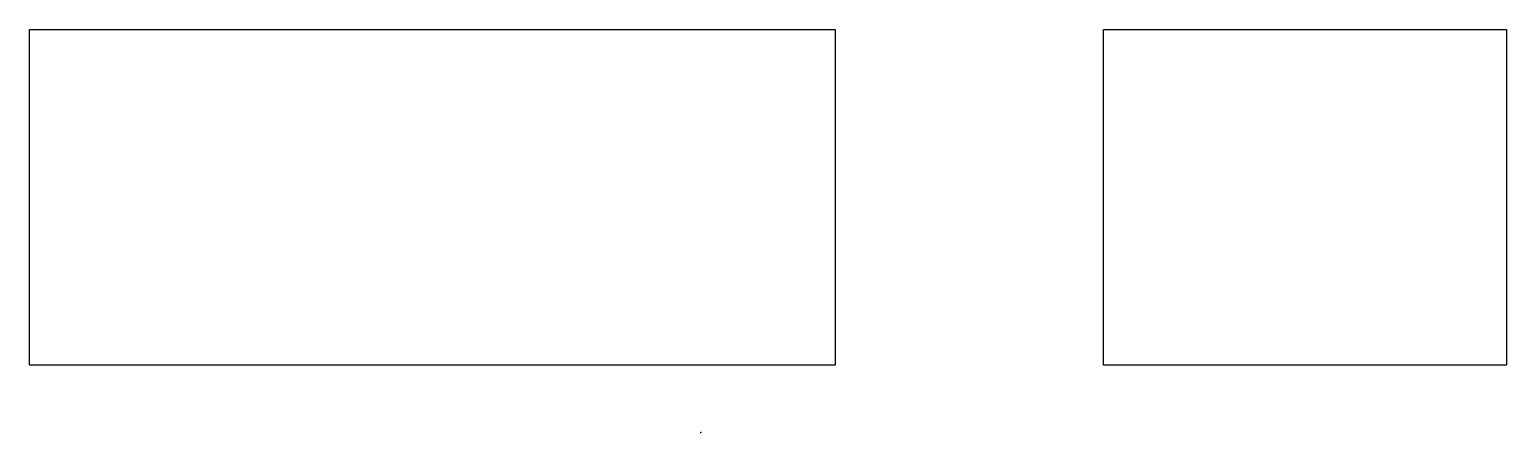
# Model space of a CAD drawing. Header units: millimetres. Extents: x -50 to 60, y 0 to 30.
import ezdxf

# ---------------------------------------------------------------- set-up
doc = ezdxf.new("R2010")
doc.units = ezdxf.units.MM
doc.header["$MEASUREMENT"] = 0
doc.layers.add('holder v1_Sketch1', color=7, linetype='Continuous')

msp = doc.modelspace()

# ---------------------------------------------------------------- linework, layer by layer
at = {"layer": 'holder v1_Sketch1'}
for p, q in [((-50, 5), (-50, 30)), ((-50, 30), (10, 30)), ((10, 30), (10, 5)), ((30, 5), (30, 30)), ((30, 30), (60, 30)), ((60, 30), (60, 5)), ((10, 5), (-50, 5)), ((60, 5), (30, 5))]:
    msp.add_line(p, q, dxfattribs=at)
msp.add_point((0, 0), dxfattribs=at)

doc.saveas('drawing.dxf')
